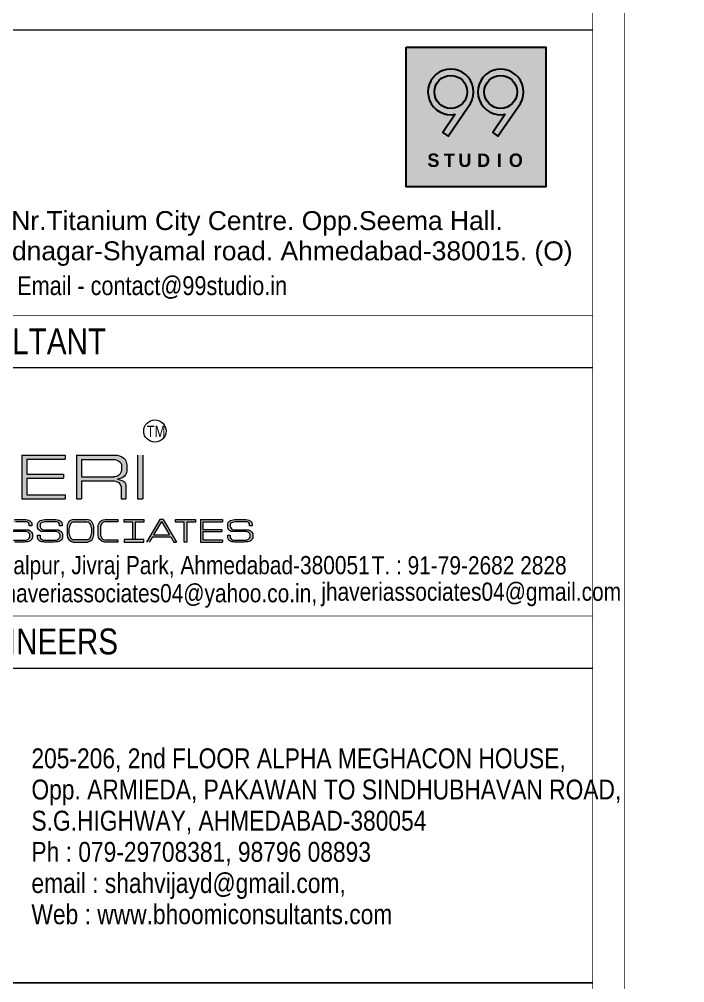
# Model space of a CAD drawing. Header units: millimetres. Extents: x 1112055 to 3390982, y -148532 to 766891.
# Drawn here: x 2222464 to 2231789, y 319125 to 332629 of the extents above; entities that cross this region are included whole.
import ezdxf

# ---------------------------------------------------------------- set-up
doc = ezdxf.new("R2010")
doc.units = ezdxf.units.MM
doc.layers.add('B TITLE BLOCK', color=250, linetype='Continuous', lineweight=0)
doc.layers.add('P_TITLE BLOCK TEXT', color=7, linetype='Continuous', lineweight=9)
for name, color, linetype in [('FORMAT TEXT', 7, 'Continuous'), ('Logo Color', 251, 'Continuous'), ('Logo Font', 255, 'Continuous'), ('Logo Line', 251, 'Continuous')]:
    doc.layers.add(name, color=color, linetype=linetype)
doc.styles.add('A', font='GOTHICB.TTF')
doc.styles.add('SWINC', font='swissc.ttf')

# ---------------------------------------------------------------- blocks, each defined once
blk = doc.blocks.new('Z$W@#6E2766C7')
at = {"layer": 'Logo Font', "style": 'A'}
for s, p in [('S', (0.477201075365187, 0.4427458525618988)), ('T', (0.8451072909420388, 0.4427458525618988)), ('U', (1.170529324572427, 0.4427458525618988)), ('D', (1.588321054015565, 0.4427458525618988)), ('I', (2.031184820887617, 0.4427458525618988)), ('O', (2.298338986166228, 0.4427458525618988))]:
    blk.add_text(s, height=0.30118144, dxfattribs=at).set_placement(p)
blk = doc.blocks.new('A$C9f46f36f')
at = {"layer": 'Logo Color'}
h = blk.add_hatch(color=22, dxfattribs=at)
edge = h.paths.add_edge_path(flags=0)
edge.add_arc((-2651.583773184335, -1156.24687560508), 307.1893068638838, 180, 360, ccw=False)
edge.add_arc((-2651.583773184335, -1156.24687560508), 307.1893068638838, 0, 180, ccw=False)
edge = h.paths.add_edge_path(flags=16)
edge.add_line((-2568.222982186591, -1574.687979126815), (-2800.432897544233, -1914.725855800236))
edge.add_line((-2800.432897541439, -1914.725855799858), (-2701.769266437739, -1982.102683498029))
edge.add_line((-2701.769266444957, -1982.102683492471), (-2326.533018882386, -1432.623404472455))
edge.add_arc((-2651.583773184335, -1156.24687560508), 426.6637769954773, 319.6269312612779, 641.266816491063)
edge = h.paths.add_edge_path(flags=0)
edge.add_arc((-1719.777309257304, -1156.24687560508), 307.1893068638838, 180, 360, ccw=False)
edge.add_arc((-1719.777309257304, -1156.24687560508), 307.1893068638838, 0, 180, ccw=False)
edge = h.paths.add_edge_path(flags=16)
edge.add_line((-1636.416518274462, -1574.687979126815), (-1868.626433632104, -1914.725855800236))
edge.add_line((-1868.62643362931, -1914.725855799858), (-1769.96280252561, -1982.102683498029))
edge.add_line((-1769.962802517926, -1982.102683492471), (-1394.726554955356, -1432.623404472455))
edge.add_arc((-1719.777309257304, -1156.24687560508), 426.6637769954765, 319.6269312612779, 641.2668164910631)
h.paths.add_polyline_path([(-3486.935391280567, -317.6303075854667), (-876.5585415994283, -317.6303075854667), (-876.5585415994283, -2928.007157264743), (-3486.935391280567, -2928.007157264743)])
at = {"layer": 'Logo Font'}
h = blk.add_hatch(color=256, dxfattribs=at)
edge = h.paths.add_edge_path(flags=16)
edge.add_arc((-2651.583773184335, -1156.246875599492), 307.1893068638814, 180, 360, ccw=False)
edge.add_arc((-2651.583773184335, -1156.246875599492), 307.1893068638814, 0, 180, ccw=False)
edge = h.paths.add_edge_path()
edge.add_line((-2568.222982186591, -1574.687979126815), (-2800.432897544233, -1914.725855800236))
edge.add_line((-2800.432897541439, -1914.725855799858), (-2701.769266437739, -1982.102683498029))
edge.add_line((-2701.769266444957, -1982.102683499921), (-2326.533018882386, -1432.623404479906))
edge.add_arc((-2651.583773184335, -1156.246875599492), 426.6637769954742, 319.6269312612787, 641.2668164910637)
h = blk.add_hatch(color=256, dxfattribs=at)
edge = h.paths.add_edge_path()
edge.add_line((-1636.416518274462, -1574.687979126815), (-1868.626433632337, -1914.725855800236))
edge.add_line((-1868.62643362931, -1914.725855799858), (-1769.96280252561, -1982.102683498029))
edge.add_line((-1769.962802517926, -1982.102683499921), (-1394.726554955356, -1432.623404479906))
edge.add_arc((-1719.777309257304, -1156.246875599492), 426.6637769954735, 319.6269312612787, 641.2668164910638)
edge = h.paths.add_edge_path(flags=16)
edge.add_arc((-1719.777309257304, -1156.246875599492), 307.1893068638814, 180, 360, ccw=False)
edge.add_arc((-1719.777309257304, -1156.246875599492), 307.1893068638814, 0, 180, ccw=False)
for points in [[(-2568.222982186591, -1574.687979126815), (-2800.432897541439, -1914.725855799858), (-2701.769266444957, -1982.102683499921), (-2326.533018845832, -1432.62340447912, 5.918618956459519)], [(-2344.394466344034, -1156.246875599492, -1), (-2958.77308008424, -1156.246875599492, -1)], [(-1636.416518274462, -1574.687979126815), (-1868.62643362931, -1914.725855799858), (-1769.962802517926, -1982.102683499921), (-1394.726554933703, -1432.62340447912, 5.918618956459519)], [(-1412.5880023723, -1156.246875599492, -1), (-2026.966616097605, -1156.246875599492, -1)]]:
    blk.add_lwpolyline(points, format="xyb", close=True, dxfattribs=at)
at = {"layer": 'Logo Line'}
blk.add_lwpolyline([(-3486.935391280567, -317.6303075854667), (-876.5585415994283, -317.6303075854667), (-876.5585415994283, -2928.007157264743), (-3486.935391280567, -2928.007157264743)], close=True, dxfattribs=at)
at = {"layer": 'Logo Font', "xscale": 834.901957593243, "yscale": 834.901957593243, "zscale": 834.901957593243}
blk.add_blockref('Z$W@#6E2766C7', (-3486.935391280567, -2928.007157264743), dxfattribs=at)

msp = doc.modelspace()

# ---------------------------------------------------------------- hatches: boundary and pattern name
at = {"layer": 'P_TITLE BLOCK TEXT'}
for color, points in [(7, [(2223107.88148221, 326521.5585121502), (2222500.058083304, 326521.5585121502), (2222500.058083304, 325906.4942576498), (2223107.88148221, 325906.4942576498), (2223107.88148221, 325965.5619299385), (2222572.099161457, 325965.5619299385), (2222572.099161457, 326197.9324558694), (2223085.356263467, 326197.9324558694), (2223085.356263467, 326253.0297436118), (2222572.099161457, 326253.0297436118), (2222572.099161457, 326463.1700300352), (2223107.88148221, 326463.1700300352)]), (7, [(2224194.263309138, 326521.5585121502), (2224122.222230971, 326521.5585121502), (2224122.222230971, 325906.4942576498), (2224194.263309138, 325906.4942576498)]), (256, [(2223567.741880727, 325404.5955329001), (2223567.741880727, 325521.0490184316, -0.065444553260905), (2223577.952335611, 325558.7875113001, -0.3186236598127411), (2223668.832111286, 325615.6323490193), (2223846.049000919, 325615.6323490193), (2223846.049000919, 325585.4443044226), (2223660.49104008, 325585.4443044226, 0.2644804300768096), (2223609.659008347, 325541.1219657783, 0.0506837276388673), (2223600.263633049, 325501.9326931626), (2223600.263633049, 325415.3382325654, 0.0506837276411283), (2223609.659008347, 325376.1489599499, 0.2644804300830637), (2223660.49104008, 325331.8266213057), (2223846.049000919, 325331.8266213057), (2223846.049000919, 325301.6385767091), (2223655.813997637, 325301.6385767091, -0.3947190252426027)]), (256, [(2224931.111797906, 325615.6323490193), (2224654.709711122, 325615.6323490048), (2224654.709711122, 325581.0634705545), (2224775.62631529, 325581.0634705545), (2224775.62631529, 325301.6385767091), (2224810.19519374, 325301.6385767091), (2224810.19519374, 325581.0634705545), (2224931.111797906, 325581.0634705545)]), (256, [(2225311.721009314, 325615.6323490193), (2225001.423734639, 325615.6323490193), (2225001.423734639, 325301.6385767091), (2225311.721009314, 325301.6385767091), (2225311.721009314, 325331.7929566986), (2225038.201111525, 325331.7929566986), (2225038.201111525, 325450.4194212845), (2225300.221758048, 325450.4194212845), (2225300.221758048, 325478.5468975486), (2225038.201111525, 325478.5468975486), (2225038.201111525, 325585.8246994424), (2225311.721009314, 325585.8246994424)])]:
    msp.add_hatch(color=color, dxfattribs=at).paths.add_polyline_path(points)
h = msp.add_hatch(color=7, dxfattribs=at)
h.paths.add_polyline_path([(2223930.238689546, 326476.0182358847, -0.1662994059925575), (2223957.623271077, 326437.9340862404, -0.0791995366985774), (2223971.666237507, 326365.5186004477), (2223971.666237507, 326299.6808986994, -0.2597704900776225), (2223910.58718958, 326202.6810311946, -0.0146451845304826), (2223842.189494955, 326181.0574581553, -0.0494066516944872), (2223903.184289647, 326163.827900144, -0.351322737650402), (2223958.060477104, 326098.8190406699), (2223958.060477104, 325906.4942576498), (2223890.705701015, 325906.4942576498), (2223890.705701015, 326073.4219331009, 0.3675094121381071), (2223796.173690815, 326157.4895593614), (2223335.551965414, 326157.4895593614), (2223335.551965414, 325906.4942576498), (2223263.510887247, 325906.4942576498), (2223263.510887247, 326521.5585121502), (2223798.689772591, 326521.5585121502, -0.1432384059828174)])
h.paths.add_polyline_path([(2223779.338851774, 326460.9666910807, -0.1815059090176984), (2223875.458140909, 326423.2635786452, -0.2046130928259839), (2223896.091077321, 326378.7720180328), (2223896.091077321, 326308.5310919256, -0.3961353841263715), (2223784.020599622, 326213.6401674434), (2223335.551965414, 326213.6401674434), (2223335.551965414, 326460.9666910807)], flags=16)
h = msp.add_hatch(color=7, dxfattribs=at)
edge = h.paths.add_edge_path()
edge.add_line((2222602.846649235, 325528.5845757747), (2222602.846649235, 325558.1558249339))
edge.add_arc((2222552.862090416, 325525.6728161388), 59.61209592930301, 33.01826321564511, 89.55826277277895)
edge.add_line((2222553.321681354, 325585.2831403812), (2222412.056315924, 325585.2831403812))
edge.add_arc((2222419.60569898, 325411.4791824338), 173.9678389368518, 92.48714741873879, 114.0429537283691)
edge.add_arc((2222359.574306378, 325546.0403167565), 26.62311738437441, 114.0429537294062, 173.3691583151758)
edge.add_line((2222333.129277617, 325549.1145375172), (2222333.129277617, 325519.4523459462))
edge.add_arc((2222387.457054401, 325530.3802036546), 55.41593096085754, 191.3730973809643, 266.989319789544)
edge.add_line((2222384.546493071, 325475.040759886), (2222563.536817945, 325475.040759886))
edge.add_arc((2222568.555997951, 325392.8573800826), 82.33650516944768, 15.593509061330622, 93.49488039938291, ccw=False)
edge.add_line((2222647.86194552, 325414.990313995), (2222648.059844067, 325362.3326407754))
edge.add_arc((2222576.714405151, 325380.9952648681), 73.7459503464845, 286.83610795885704, 345.3409580231924, ccw=False)
edge.add_arc((2222525.793828489, 325602.3833268406), 300.7867341324682, 270.9573158560145, 283.9044309719972, ccw=False)
edge.add_line((2222530.819233755, 325301.6385767091), (2222399.391754864, 325301.6385767091))
edge.add_arc((2222403.999225926, 325536.5135247555), 234.9201353807048, 255.2817551210301, 268.87619010347515, ccw=False)
edge.add_arc((2222360.007568573, 325369.0445821248), 61.76958625978331, 183.4260365920886, 255.2817551212632, ccw=False)
edge.add_line((2222298.348378483, 325365.353232165), (2222298.348378483, 325398.6520433626))
edge.add_line((2222298.348378483, 325398.6520433578), (2222333.129277623, 325398.6520433578))
edge.add_line((2222333.129277617, 325398.6520433578), (2222333.129277617, 325365.3329738437))
edge.add_arc((2222379.621357525, 325380.9913996741), 49.0581266755073, 198.6134072769036, 234.8504137460179)
edge.add_arc((2222386.723687095, 325391.0784246089), 61.3947047079909, 234.8504137462263, 265.2644397945826)
edge.add_line((2222381.655121477, 325329.8933005409), (2222551.022494186, 325329.8933005409))
edge.add_arc((2222544.941485101, 325406.127440432), 76.47628885806446, 274.5606862053867, 333.2673842339913)
edge.add_line((2222613.243641583, 325371.7263041645), (2222613.631674665, 325401.9521313446))
edge.add_arc((2222566.129422202, 325395.2354551941), 47.97476135589245, 8.048099003175661, 64.75619501759226)
edge.add_arc((2222542.454049901, 325345.022411609), 103.4893810565336, 64.75619501777959, 84.27045226384784)
edge.add_line((2222552.785694094, 325447.994782265), (2222369.037064765, 325447.994782265))
edge.add_arc((2222366.489523478, 325518.8105905593), 70.86161633796074, 195.9277156249536, 272.0602807550699, ccw=False)
edge.add_line((2222298.348378483, 325499.3644333872), (2222298.348378483, 325557.7011128643))
edge.add_arc((2222349.671970175, 325548.3572210135), 52.16722514790995, 127.42578174409411, 169.6818301060569, ccw=False)
edge.add_arc((2222394.426049528, 325489.8758723524), 125.80821754087, 88.3567074096274, 127.42578174509751, ccw=False)
edge.add_line((2222398.033843524, 325615.6323490193), (2222553.890960034, 325615.6323490193))
edge.add_arc((2222554.483873229, 325511.269707815), 104.3643254425323, 45.300427081282805, 90.32550976596679, ccw=False)
edge.add_arc((2222595.43286478, 325552.6503941834), 46.14765159639204, 1.8933564716198816, 45.30042708078719, ccw=False)
edge.add_line((2222641.555322242, 325554.1750798527), (2222641.555322242, 325528.5845757726))
edge.add_line((2222641.555322242, 325528.5845757747), (2222602.846649241, 325528.5845757747))
h = msp.add_hatch(color=7, dxfattribs=at)
edge = h.paths.add_edge_path()
edge.add_line((2223025.672721549, 325528.5845757747), (2223025.672721549, 325558.1558249339))
edge.add_arc((2222975.68816273, 325525.6728161388), 59.61209592930301, 33.01826321564511, 89.55826277277895)
edge.add_line((2222976.147753669, 325585.2831403812), (2222834.882388239, 325585.2831403812))
edge.add_arc((2222842.431771308, 325411.4791824338), 173.9678389368518, 92.48714741873879, 114.0429537283691)
edge.add_arc((2222782.400378693, 325546.0403167565), 26.62311738437441, 114.0429537294062, 173.3691583151758)
edge.add_line((2222755.955349945, 325549.1145375172), (2222755.955349945, 325519.4523459462))
edge.add_arc((2222810.283126717, 325530.3802036546), 55.41593096085754, 191.3730973809643, 266.989319789544)
edge.add_line((2222807.372565401, 325475.040759886), (2222986.362890275, 325475.040759886))
edge.add_arc((2222991.38207028, 325392.8573800826), 82.33650516944768, 15.593509061330622, 93.49488039938291, ccw=False)
edge.add_line((2223070.688017849, 325414.990313995), (2223070.885916396, 325362.3326407754))
edge.add_arc((2222999.54047748, 325380.9952648681), 73.7459503464845, 286.83610795885704, 345.3409580231924, ccw=False)
edge.add_arc((2222948.619900804, 325602.3833268406), 300.7867341324682, 270.9573158560145, 283.9044309719972, ccw=False)
edge.add_line((2222953.645306069, 325301.6385767091), (2222822.217827178, 325301.6385767091))
edge.add_arc((2222826.82529824, 325536.5135247555), 234.9201353807048, 255.2817551210301, 268.87619010347515, ccw=False)
edge.add_arc((2222782.833640887, 325369.0445821248), 61.76958625978331, 183.4260365920886, 255.2817551212632, ccw=False)
edge.add_line((2222721.174450798, 325365.353232165), (2222721.174450798, 325398.6520433626))
edge.add_line((2222721.174450798, 325398.6520433578), (2222755.955349938, 325398.6520433578))
edge.add_line((2222755.955349945, 325398.6520433578), (2222755.955349945, 325365.3329738437))
edge.add_arc((2222802.44742984, 325380.9913996741), 49.0581266755073, 198.6134072769036, 234.8504137460179)
edge.add_arc((2222809.549759408, 325391.0784246089), 61.3947047079909, 234.8504137462263, 265.2644397945826)
edge.add_line((2222804.481193792, 325329.8933005409), (2222973.848566501, 325329.8933005409))
edge.add_arc((2222967.767557416, 325406.127440432), 76.47628885806446, 274.5606862053867, 333.2673842339913)
edge.add_line((2223036.069713897, 325371.7263041645), (2223036.457746979, 325401.9521313446))
edge.add_arc((2222988.955494517, 325395.2354551941), 47.97476135589245, 8.048099003175661, 64.75619501759226)
edge.add_arc((2222965.280122216, 325345.022411609), 103.4893810565336, 64.75619501777959, 84.27045226384784)
edge.add_line((2222975.611766408, 325447.994782265), (2222791.863137079, 325447.994782265))
edge.add_arc((2222789.315595792, 325518.8105905593), 70.86161633796074, 195.9277156249536, 272.0602807550699, ccw=False)
edge.add_line((2222721.174450798, 325499.3644333872), (2222721.174450798, 325557.7011128643))
edge.add_arc((2222772.49804249, 325548.3572210135), 52.16722514790995, 127.42578174409411, 169.6818301060569, ccw=False)
edge.add_arc((2222817.252121842, 325489.8758723524), 125.80821754087, 88.3567074096274, 127.42578174509751, ccw=False)
edge.add_line((2222820.85991584, 325615.6323490193), (2222976.717032349, 325615.6323490193))
edge.add_arc((2222977.309945558, 325511.269707815), 104.3643254425323, 45.300427081282805, 90.32550976596679, ccw=False)
edge.add_arc((2223018.258937108, 325552.6503941834), 46.14765159639204, 1.8933564716198816, 45.30042708078719, ccw=False)
edge.add_line((2223064.381394557, 325554.1750798527), (2223064.381394557, 325528.5845757726))
edge.add_line((2223064.381394557, 325528.5845757747), (2223025.672721556, 325528.5845757747))
h = msp.add_hatch(color=256, dxfattribs=at)
h.paths.add_polyline_path([(2223405.611462378, 325615.6323490193), (2223233.84687563, 325615.6323490193, 0.3186216901171488), (2223142.967354914, 325558.7881229475, 0.0654456625201036), (2223132.756645071, 325521.0490184316), (2223132.756645071, 325404.5955329001, 0.3947190252434177), (2223220.828761982, 325301.6385767091), (2223418.629576012, 325301.6385767091, 0.394719025241403), (2223506.701692938, 325404.5955329001), (2223506.701692938, 325521.0490184316, 0.0654456625725081), (2223496.490983081, 325558.7881229618, 0.3186216900435543)])
h.paths.add_polyline_path([(2223474.179940615, 325501.9326931626, 0.1047262594535254), (2223464.784565303, 325541.1219657783), (2223464.784708087, 325541.121557718), (2223464.784455237, 325541.1222803585, 0.2644791230732378), (2223413.952533569, 325585.4443044226), (2223225.505804426, 325585.4443044226, 0.2644804300744661), (2223174.673772707, 325541.1219657783, 0.0506837276411892), (2223165.278397394, 325501.9326931626), (2223165.278397394, 325415.3382325654, 0.0506837276411892), (2223174.673772707, 325376.1489599499, 0.2644804300744662), (2223225.505804426, 325331.8266213057), (2223413.952533569, 325331.8266213057, 0.2644804300768095), (2223464.784565303, 325376.1489599499, 0.0473854188635733), (2223474.179940615, 325415.3382325654)], flags=16)
h = msp.add_hatch(color=256, dxfattribs=at)
h.paths.add_polyline_path([(2224208.676670956, 325336.2074551593), (2223932.274584172, 325336.2074551593), (2223932.274584172, 325301.6385767091), (2224208.676670956, 325301.6385767091)])
h.paths.add_polyline_path([(2224053.191188339, 325336.2074551593), (2224087.76006679, 325336.2074551593), (2224087.76006679, 325581.0634705545), (2224208.676670956, 325581.0634705545), (2224208.676670956, 325615.6323490193), (2223932.274584172, 325615.6323490048), (2223932.274584172, 325581.0634705545), (2224053.191188339, 325581.0634705545)])
h = msp.add_hatch(color=7, dxfattribs=at)
h.paths.add_polyline_path([(2224480.769708145, 325615.6323490193), (2224435.741322676, 325615.6323490193), (2224248.982387267, 325301.6385767091), (2224285.671193376, 325301.6385767091), (2224329.030787494, 325374.5381276492), (2224587.480243327, 325374.5381276492), (2224630.839837444, 325301.6385767091), (2224667.528643554, 325301.6385767091)])
h.paths.add_polyline_path([(2224458.255515417, 325591.8008770894), (2224570.844104296, 325402.5081095748), (2224345.666926524, 325402.5081095748)], flags=16)
h = msp.add_hatch(color=7, dxfattribs=at)
edge = h.paths.add_edge_path()
edge.add_line((2225689.432836068, 325528.5845757747), (2225689.432836068, 325558.1558249339))
edge.add_arc((2225639.448277235, 325525.6728161388), 59.61209592930301, 33.01826321564511, 89.55826277277895)
edge.add_line((2225639.907868173, 325585.2831403812), (2225498.642502742, 325585.2831403812))
edge.add_arc((2225506.191885813, 325411.4791824338), 173.9678389368518, 92.48714741873879, 114.0429537283691)
edge.add_arc((2225446.16049321, 325546.0403167565), 26.62311738437441, 114.0429537294062, 173.3691583151758)
edge.add_line((2225419.71546445, 325549.1145375172), (2225419.71546445, 325519.4523459462))
edge.add_arc((2225474.043241234, 325530.3802036546), 55.41593096085754, 191.3730973809643, 266.989319789544)
edge.add_line((2225471.132679904, 325475.040759886), (2225650.123004778, 325475.040759886))
edge.add_arc((2225655.142184784, 325392.8573800826), 82.33650516944768, 15.593509061330622, 93.49488039938291, ccw=False)
edge.add_line((2225734.448132353, 325414.990313995), (2225734.6460309, 325362.3326407754))
edge.add_arc((2225663.300591983, 325380.9952648681), 73.7459503464845, 286.83610795885704, 345.3409580231924, ccw=False)
edge.add_arc((2225612.380015308, 325602.3833268406), 300.7867341324682, 270.9573158560145, 283.9044309719972, ccw=False)
edge.add_line((2225617.405420587, 325301.6385767091), (2225485.977941697, 325301.6385767091))
edge.add_arc((2225490.585412744, 325536.5135247555), 234.9201353807048, 255.2817551210301, 268.87619010347515, ccw=False)
edge.add_arc((2225446.593755391, 325369.0445821248), 61.76958625978331, 183.4260365920886, 255.2817551212632, ccw=False)
edge.add_line((2225384.934565302, 325365.353232165), (2225384.934565302, 325398.6520433626))
edge.add_line((2225384.934565302, 325398.6520433578), (2225419.715464442, 325398.6520433578))
edge.add_line((2225419.71546445, 325398.6520433578), (2225419.71546445, 325365.3329738437))
edge.add_arc((2225466.207544344, 325380.9913996741), 49.0581266755073, 198.6134072769036, 234.8504137460179)
edge.add_arc((2225473.309873913, 325391.0784246089), 61.3947047079909, 234.8504137462263, 265.2644397945826)
edge.add_line((2225468.24130831, 325329.8933005409), (2225637.608681019, 325329.8933005409))
edge.add_arc((2225631.52767192, 325406.127440432), 76.47628885806446, 274.5606862053867, 333.2673842339913)
edge.add_line((2225699.829828415, 325371.7263041645), (2225700.217861497, 325401.9521313446))
edge.add_arc((2225652.715609035, 325395.2354551941), 47.97476135589245, 8.048099003175661, 64.75619501759226)
edge.add_arc((2225629.040236734, 325345.022411609), 103.4893810565336, 64.75619501777959, 84.27045226384784)
edge.add_line((2225639.371880926, 325447.994782265), (2225455.623251597, 325447.994782265))
edge.add_arc((2225453.07571031, 325518.8105905593), 70.86161633796074, 195.9277156249536, 272.0602807550699, ccw=False)
edge.add_line((2225384.934565302, 325499.3644333872), (2225384.934565302, 325557.7011128643))
edge.add_arc((2225436.258157007, 325548.3572210135), 52.16722514790995, 127.42578174409411, 169.6818301060569, ccw=False)
edge.add_arc((2225481.012236346, 325489.8758723524), 125.80821754087, 88.3567074096274, 127.42578174509751, ccw=False)
edge.add_line((2225484.620030343, 325615.6323490193), (2225640.477146852, 325615.6323490193))
edge.add_arc((2225641.070060061, 325511.269707815), 104.3643254425323, 45.300427081282805, 90.32550976596679, ccw=False)
edge.add_arc((2225682.019051612, 325552.6503941834), 46.14765159639204, 1.8933564716198816, 45.30042708078719, ccw=False)
edge.add_line((2225728.141509061, 325554.1750798527), (2225728.141509061, 325528.5845757726))
edge.add_line((2225728.141509061, 325528.5845757747), (2225689.432836059, 325528.5845757747))

# ---------------------------------------------------------------- linework, layer by layer
at = {"layer": 'B TITLE BLOCK', "color": 250, "lineweight": 0}
for p, q in [((2230499.640740905, 332477.8737958607), (2218426.447048383, 332477.8737958607)), ((2230499.640740905, 327743.6920429475), (2218426.447048383, 327743.6920429475)), ((2230499.640740905, 323527.7196669165), (2218426.447048383, 323527.7196669165)), ((2230499.640740905, 319124.6480679259), (2218426.447048383, 319124.6480679259)), ((2218426.447048383, 319124.6480679259), (2230499.640740905, 319124.6480679259)), ((2218426.447048383, 319124.6480679259), (2230499.640740905, 319124.6480679259))]:
    msp.add_line(p, q, dxfattribs=at)
at = {"layer": 'B TITLE BLOCK', "color": 1, "const_width": 10.0668797537439}
msp.add_lwpolyline([(2086797.797014534, 384330.6444140066), (2086797.797014534, 305003.9670703697), (2230948.107448414, 305003.9670703697), (2230948.107448414, 384330.6444140066)], close=True, dxfattribs=at)
at = {"layer": 'B TITLE BLOCK', "color": 250, "lineweight": 0}
for points, const_width in [([(2087246.263722042, 383882.1777064982), (2087246.263722042, 305452.4337778781), (2230499.640740905, 305452.4337778781), (2230499.640740905, 383882.1777064982)], 10.0668797537439), ([(2218426.447048383, 305452.4337778781), (2230499.640740905, 305452.4337778781), (2230499.640740905, 383882.1777064981), (2218426.447048383, 383882.1777064981)], 10.06687975374391), ([(2230499.640740905, 333214.5573409048), (2218426.447048383, 333214.5573409048), (2218426.447048383, 328480.375587992), (2230499.640740905, 328480.375587992)], 10.06687975374391), ([(2230499.640740905, 305452.4337778781), (2218426.447048383, 305452.4337778781), (2218426.447048383, 328480.375587992), (2230499.640740905, 328480.375587992)], 10.06687975374391)]:
    msp.add_lwpolyline(points, close=True, dxfattribs=dict(at, const_width=const_width))
at = {"layer": 'B TITLE BLOCK', "color": 250, "lineweight": 0, "const_width": 10.06687975374391}
msp.add_lwpolyline([(2218426.447048383, 324264.4032119612), (2230499.640740905, 324264.4032119612)], dxfattribs=at)
at = {"layer": 'P_TITLE BLOCK TEXT'}
for p, q in [((2223132.756645071, 325521.0490184292), (2223132.756645071, 325404.5955328976)), ((2223165.278397394, 325415.3382325635), (2223165.278397394, 325501.9326931605)), ((2223225.505804426, 325585.4443044207), (2223413.952533569, 325585.4443044207)), ((2223474.179940615, 325501.9326931605), (2223474.179940615, 325415.3382325635)), ((2223506.701692938, 325404.5955328976), (2223506.701692938, 325521.0490184292)), ((2223413.952533569, 325331.8266213033), (2223225.505804426, 325331.8266213033)), ((2223220.828761996, 325301.6385767069), (2223418.629576012, 325301.6385767069))]:
    msp.add_line(p, q, dxfattribs=at)
at = {"layer": 'P_TITLE BLOCK TEXT', "color": 7}
for points in [[(2222500.058083304, 326521.5585121483), (2223107.88148221, 326521.5585121483)], [(2222500.058083304, 326521.5585121483), (2222500.058083304, 325906.4942576474)], [(2222572.099161457, 326463.1700300332), (2222572.099161457, 326253.0297436096)], [(2222572.099161457, 326463.1700300332), (2223107.88148221, 326463.1700300332)], [(2223107.88148221, 326521.5585121483), (2223107.88148221, 326463.1700300332)], [(2223263.510887247, 326521.5585121483), (2223263.510887247, 325906.4942576474)], [(2223263.510887247, 326521.5585121483), (2223798.689772591, 326521.5585121483)], [(2223335.551965414, 326460.9666910786), (2223335.551965414, 326213.6401674411)], [(2223335.551965414, 326460.9666910786), (2223779.338851774, 326460.9666910786)], [(2224122.222230971, 326521.5585121483), (2224122.222230971, 325906.4942576474)], [(2224194.263309138, 326521.5585121483), (2224194.263309138, 325906.4942576474)], [(2223896.091077321, 326378.7720180306), (2223896.091077321, 326308.5310919232)], [(2223971.666237507, 326365.5186004313), (2223971.666237507, 326299.6808986973)], [(2222572.099161457, 326253.0297436096), (2223085.356263467, 326253.0297436096)], [(2222572.099161457, 326197.9324558672), (2222572.099161457, 325965.5619299362)], [(2222572.099161457, 326197.9324558672), (2223085.356263467, 326197.9324558672)], [(2223085.356263467, 326253.0297436096), (2223085.356263467, 326197.9324558672)], [(2223335.551965414, 326213.6401674411), (2223795.115077529, 326213.6401674411)], [(2223335.551965414, 326157.4895593593), (2223335.551965414, 325906.4942576474)], [(2223335.551965414, 326157.4895593593), (2223796.173690815, 326157.4895593593)], [(2223890.705701015, 326073.4219330991), (2223890.705701015, 325906.4942576474)], [(2222500.058083304, 325906.4942576474), (2223107.88148221, 325906.4942576474)], [(2222572.099161457, 325965.5619299362), (2223107.88148221, 325965.5619299362)], [(2223107.88148221, 325965.5619299362), (2223107.88148221, 325906.4942576474)], [(2223263.510887247, 325906.4942576474), (2223335.551965414, 325906.4942576474)], [(2223890.705701015, 325906.4942576474), (2223958.060477104, 325906.4942576474)], [(2224122.222230971, 325906.4942576474), (2224194.263309138, 325906.4942576474)], [(2224122.222230971, 325906.4942576474), (2224194.263309138, 325906.4942576474)], [(2224435.741322676, 325615.6323490168), (2224248.982387267, 325301.6385767069)], [(2224480.769708145, 325615.6323490168), (2224435.741322676, 325615.6323490168)], [(2224480.769708145, 325615.6323490168), (2224667.528643554, 325301.6385767069)], [(2225001.423734639, 325615.6323490168), (2225311.721009314, 325615.6323490168)], [(2225001.423734639, 325615.6323490168), (2225001.423734639, 325301.6385767069)], [(2225311.721009314, 325615.6323490168), (2225311.721009314, 325585.8246994402)], [(2224458.255515417, 325591.8008770875), (2224345.666926524, 325402.5081095726)], [(2224458.255515417, 325591.8008770875), (2224570.844104296, 325402.5081095726)], [(2225038.201111525, 325585.8246994402), (2225038.201111525, 325478.546897546)], [(2225038.201111525, 325585.8246994402), (2225311.721009314, 325585.8246994402)], [(2225038.201111525, 325478.546897546), (2225300.221758048, 325478.546897546)], [(2225300.221758048, 325478.546897546), (2225300.221758048, 325450.4194212824)], [(2224329.030787494, 325374.5381276469), (2224285.671193376, 325301.6385767069)], [(2224329.030787494, 325374.5381276469), (2224587.480243327, 325374.5381276469)], [(2224345.666926524, 325402.5081095726), (2224570.844104296, 325402.5081095726)], [(2224587.480243327, 325374.5381276469), (2224630.839837444, 325301.6385767069)], [(2225038.201111525, 325450.4194212824), (2225038.201111525, 325331.7929566964)], [(2225038.201111525, 325450.4194212824), (2225300.221758048, 325450.4194212824)], [(2225038.201111525, 325331.7929566964), (2225311.721009314, 325331.7929566964)], [(2225311.721009314, 325331.7929566964), (2225311.721009314, 325301.6385767069)], [(2224630.839837444, 325301.6385767069), (2224667.528643554, 325301.6385767069)], [(2225001.423734639, 325301.6385767069), (2225311.721009314, 325301.6385767069)]]:
    msp.add_lwpolyline(points, dxfattribs=at)
for points in [[(2223779.338851774, 326460.9666910786, -0.1815059090176984), (2223875.458140909, 326423.2635786429, -0.2046130927975971), (2223896.091077321, 326378.7720180306, 10.50997811602303)], [(2223798.689772591, 326521.5585121483, -0.1432384059828174), (2223930.238689546, 326476.0182358827, -0.1662994059925575), (2223957.623271077, 326437.9340862377, -0.0791995367245889), (2223971.666237507, 326365.5186004313, 1.678218886483149)], [(2223896.091077321, 326308.5310919232, -0.3961353841393621), (2223784.020599622, 326213.6401674411, -0.3062019991474196)], [(2223971.666237507, 326299.6808986973, -0.2597704900776225), (2223910.58718958, 326202.6810311924, -0.0146451845304826), (2223842.189494955, 326181.0574581529, -0.0494066516944872), (2223903.184289647, 326163.8279001418, -0.351322737721068), (2223958.060477104, 326098.8190406539), (2223958.060477104, 325906.4942576474)], [(2223791.778729448, 326157.4895593593, -0.3803317739883389), (2223890.705701015, 326073.4219330991, -39.10634366962048)], [(2222398.033843524, 325615.6323490168), (2222553.890960033, 325615.6323490168, -0.1990261439851543), (2222627.892633964, 325585.4523626143, -0.1916967583265429), (2222641.555322242, 325554.1750798506), (2222641.555322242, 325528.5845757722), (2222602.846649235, 325528.5845757722), (2222602.846649235, 325558.1558249205, 0.2518321425504549), (2222553.321681354, 325585.2831403791), (2222412.056315925, 325585.2831403791, 0.0943332803251045)], [(2223567.741880727, 325395.819756917), (2223567.741880727, 325521.0490184292, -0.0654451079201827), (2223577.952463089, 325558.7878171357, -0.3186226749167162), (2223668.832111271, 325615.6323490168), (2223846.049000919, 325615.6323490168), (2223846.049000919, 325585.4443044207), (2223660.49104008, 325585.4443044207, 0.2644804300768096), (2223609.659008347, 325541.1219657758, 0.0506837276411283), (2223600.263633049, 325501.9326931605), (2223600.263633049, 325415.3382325635, 0.0506837276411283), (2223609.659008347, 325376.1489599475, 0.2644804300768096), (2223660.49104008, 325331.8266213033), (2223846.049000919, 325331.8266213033), (2223846.049000919, 325301.6385767069), (2223655.813997637, 325301.6385767069, -0.3947190252579334), (2223567.741880727, 325404.5955328976)], [(2222384.546493071, 325475.0407598838), (2222563.536817947, 325475.0407598838, -0.3536343318604639), (2222647.86194552, 325414.9903139929), (2222648.059844072, 325362.332640768, -0.2609690833415413), (2222598.073816795, 325310.4102754876, -0.0565526202682377), (2222530.819233755, 325301.6385767069), (2222399.391754869, 325301.6385767069, -0.0593865794242292)], [(2222381.655121477, 325329.8933005384), (2222551.022494187, 325329.8933005384, 0.2619100095917326), (2222613.243641583, 325371.7263041622), (2222613.631674664, 325401.9521313399, 0.2526122615055632), (2222586.589263989, 325438.6286873947, 0.085353380822099), (2222552.785694094, 325447.9947822631), (2222369.037064763, 325447.9947822631, -0.3449747456290864)]]:
    msp.add_lwpolyline(points, format="xyb", dxfattribs=at)
for points in [[(2223025.672721549, 325528.5845757722), (2223025.672721549, 325558.1558249205, 0.2518321425504549), (2222976.147753669, 325585.2831403791), (2222834.88238824, 325585.2831403791, 0.0943332803251045), (2222771.553550958, 325570.3536198514, 0.2648005950274), (2222755.955349945, 325549.1145375152), (2222755.955349945, 325519.4523459421, 0.342455608626355), (2222807.372565401, 325475.0407598838), (2222986.362890262, 325475.0407598838, -0.3536343318604639), (2223070.688017849, 325414.9903139929), (2223070.885916386, 325362.332640768, -0.2609690833415413), (2223020.89988911, 325310.4102754876, -0.0565526202682377), (2222953.645306069, 325301.6385767069), (2222822.217827185, 325301.6385767069, -0.0593865794242292), (2222767.140092767, 325309.3018475565, -0.324223828793496), (2222721.174450798, 325365.3532321627), (2222721.174450798, 325398.6520433549), (2222755.955349945, 325398.6520433549), (2222755.955349945, 325365.3329738361, 0.1594446921200951), (2222774.204023709, 325340.8789352312, 0.1334907776809275), (2222804.481193792, 325329.8933005384), (2222973.848566502, 325329.8933005384, 0.2619100095917326), (2223036.069713897, 325371.7263041622), (2223036.457746977, 325401.9521313399, 0.2526122615055632), (2223009.415336318, 325438.6286873947, 0.085353380822099), (2222975.611766408, 325447.9947822631), (2222791.863137078, 325447.9947822631, -0.3449747456290864), (2222721.174450798, 325499.3644333851), (2222721.174450798, 325557.7011128684, -0.1864948836794344), (2222740.794285431, 325589.7853656382, -0.172141735516322), (2222820.85991584, 325615.6323490168), (2222976.717032347, 325615.6323490168, -0.1990261439851543), (2223050.718706279, 325585.4523626143, -0.1916967583265429), (2223064.381394557, 325554.1750798506), (2223064.381394557, 325528.5845757722)], [(2225689.432836068, 325528.5845757722), (2225689.432836068, 325558.1558249205, 0.2518321425504549), (2225639.907868173, 325585.2831403791), (2225498.642502744, 325585.2831403791, 0.0943332803251045), (2225435.313665476, 325570.3536198514, 0.2648005950274), (2225419.71546445, 325549.1145375152), (2225419.71546445, 325519.4523459421, 0.342455608626355), (2225471.132679904, 325475.0407598838), (2225650.12300478, 325475.0407598838, -0.3536343318604639), (2225734.448132353, 325414.9903139929), (2225734.646030904, 325362.332640768, -0.2609690833415413), (2225684.660003628, 325310.4102754876, -0.0565526202682377), (2225617.405420587, 325301.6385767069), (2225485.977941688, 325301.6385767069, -0.0593865794242292), (2225430.900207286, 325309.3018475565, -0.324223828793496), (2225384.934565302, 325365.3532321627), (2225384.934565302, 325398.6520433549), (2225419.71546445, 325398.6520433549), (2225419.71546445, 325365.3329738361, 0.1594446921200951), (2225437.964138212, 325340.8789352312, 0.1334907776809275), (2225468.24130831, 325329.8933005384), (2225637.608681006, 325329.8933005384, 0.2619100095917326), (2225699.829828415, 325371.7263041622), (2225700.217861496, 325401.9521313399, 0.2526122615055632), (2225673.175450821, 325438.6286873947, 0.085353380822099), (2225639.371880926, 325447.9947822631), (2225455.623251596, 325447.9947822631, -0.3449747456290864), (2225384.934565302, 325499.3644333851), (2225384.934565302, 325557.7011128684, -0.1864948836794344), (2225404.554399934, 325589.7853656382, -0.172141735516322), (2225484.620030343, 325615.6323490168), (2225640.477146851, 325615.6323490168, -0.1990261439851543), (2225714.478820782, 325585.4523626143, -0.1916967583265429), (2225728.141509061, 325554.1750798506), (2225728.141509061, 325528.5845757722)]]:
    msp.add_lwpolyline(points, format="xyb", close=True, dxfattribs=at)
at = {"layer": 'P_TITLE BLOCK TEXT'}
for points in [[(2223233.84687563, 325615.6323490168), (2223405.611462378, 325615.6323490168)], [(2224053.191188339, 325581.0634705522), (2223932.274584172, 325581.0634705522), (2223932.274584172, 325615.6323490168), (2224208.676670956, 325615.6323490168), (2224208.676670956, 325581.0634705522), (2224087.76006679, 325581.0634705522)], [(2224775.62631529, 325581.0634705522), (2224654.709711122, 325581.0634705522), (2224654.709711122, 325615.6323490168), (2224931.111797906, 325615.6323490168), (2224931.111797906, 325581.0634705522), (2224810.19519374, 325581.0634705522)], [(2224087.76006679, 325581.0634705522), (2224087.76006679, 325336.2074551572), (2224053.191188339, 325336.2074551572), (2224053.191188339, 325581.0634705522)], [(2224810.19519374, 325581.0634705522), (2224810.19519374, 325301.6385767069), (2224775.62631529, 325301.6385767069), (2224775.62631529, 325581.0634705522)], [(2224208.676670956, 325336.2074551572), (2223932.274584172, 325336.2074551572), (2223932.274584172, 325301.6385767069), (2224208.676670956, 325301.6385767069), (2224208.676670956, 325336.2074551572), (2224087.76006679, 325336.2074551572)]]:
    msp.add_lwpolyline(points, dxfattribs=at)
msp.add_circle((2224364.408903817, 326857.4306247522), 156.1473385543009, dxfattribs=at)
for centre, radius, start, end in [((2223228.480825141, 325523.142523261), 92.64535803561365, 86.67955074267142, 157.3715793763438), ((2223410.977512868, 325523.142523261), 92.64535803559649, 22.62842063382157, 93.32044925732858), ((2223281.406512319, 325501.0810999955), 149.9850019118268, 157.3716577076078, 172.349339271842), ((2223362.78255105, 325475.3032230216), 199.2912928140756, 160.7151990214364, 172.321122633599), ((2223239.054860177, 325518.5952008226), 68.2083540545805, 101.4575682924107, 160.7151990214364), ((2223400.403477833, 325518.5952008226), 68.2083540541925, 19.28480097856363, 78.54243170758932), ((2223376.956603311, 325499.3449018308), 97.25777079832189, 1.524680442522521, 25.43899789913056), ((2223358.051825691, 325501.0810999955), 149.9850019126388, 7.650660728157991, 22.62834229541226), ((2223231.841951709, 325400.2076449143), 99.18241554363946, 177.464373659812, 263.6247444748129), ((2223362.78255105, 325441.9677027018), 199.2912928141378, 187.6788773664011, 199.2848009785636), ((2223239.054860177, 325398.6757248875), 68.20835405437506, 199.2848009785636, 258.5424316939558), ((2223400.403477833, 325398.6757248875), 68.20835405371233, 281.4575682924107, 340.7151990214363), ((2223407.616386301, 325400.2076449143), 99.18241554319894, 276.3752555251871, 2.535626340188014), ((2223263.188424434, 325445.2012108596), 213.0943860657313, 341.0922504490606, 351.944071204845)]:
    msp.add_arc(centre, radius, start, end, dxfattribs=at)

# ---------------------------------------------------------------- block references
at = {"xscale": 0.75, "yscale": 0.75, "zscale": 0.75}
msp.add_blockref('A$C9f46f36f', (2230499.640740905, 332477.8737958607), dxfattribs=at)

# ---------------------------------------------------------------- texts
at = {"layer": 'B TITLE BLOCK', "color": 0, "style": 'SWINC'}
for s, p in [('205-206, 2nd FLOOR ALPHA MEGHACON HOUSE,', (2222634.134466903, 322130.6094340471)), ('Opp. ARMIEDA, PAKAWAN TO SINDHUBHAVAN ROAD,', (2222634.134466903, 321693.5515171108)), ('S.G.HIGHWAY, AHMEDABAD-380054', (2222634.134466903, 321256.4936001601)), ('Ph : 079-29708381, 98796 08893', (2222634.134466903, 320819.4356832241)), ('email : shahvijayd@gmail.com,', (2222634.134466903, 320382.3777662741)), ('Web : www.bhoomiconsultants.com', (2222634.134466903, 319945.3198493375))]:
    msp.add_text(s, height=278.7118866448182, dxfattribs=at).set_placement(p)
at = {"layer": 'B TITLE BLOCK', "color": 251, "insert": (2368371.33731263, 320981.9442761045), "char_height": 306.256576715545, "attachment_point": 2, "style": 'SWINC'}
msp.add_mtext_dynamic_manual_height_columns('\\pxsm1,qj;{\\fBankGothic Lt BT|b0|i0|c0|p34;BHOOMI\\P\\ps*,q*;\\fGost|b0|i0|c0|p2;\\H0.8x;- CONSULTANTS -\\C1; }', width=800798.623165927, gutter_width=0, heights=[112641.4777977536], dxfattribs=at)
at = {"layer": 'FORMAT TEXT', "style": 'SWINC'}
for s, p in [('SERVICES CONSULTANT', (2218655.105007641, 327932.8385021004)), ('STRUCTURAL ENGINEERS', (2218501.61463626, 323727.3275496775))]:
    msp.add_text(s, height=362.1958107754754, dxfattribs=at).set_placement(p)
at = {"layer": 'P_TITLE BLOCK TEXT', "style": 'SWINC'}
for s, height, p in [('TM', 158.7698705238802, (2224247.920048393, 326773.1560830795)), ('2, Palkhi Society, Nr. SBI, Vejalpur, Jivraj Park, Ahmedabad-380051', 255.4838700255835, (2218525.15453019, 324850.2347039488)), ('T. : 91-79-2682 2828 ', 255.4838700255835, (2227400.841009067, 324847.7558061646)), ('E-mail : jhaveriassociates04@yahoo.co.in,', 255.4838700255835, (2221118.795155868, 324457.0432516881)), (' jhaveriassociates04@gmail.com', 255.4838700255835, (2226614.702102841, 324478.6284700637))]:
    msp.add_text(s, height=height, dxfattribs=at).set_placement(p)
at = {"layer": 'P_TITLE BLOCK TEXT', "lineweight": 0, "char_height": 264.859675037774, "attachment_point": 7, "style": 'SWINC'}
for s, insert in [('\\A1;{\\pql;\\fArial|b0|i0|c0|p34;1101, LANDMARK. Nr.Titanium City Centre. Opp.Seema Hall.}', (2219061.541499517, 329594.8204293313)), ('\\A1;{\\pql;\\fArial|b0|i0|c0|p34;Anandnagar. Prahladnagar-Shyamal road. Ahmedabad-380015. (O)}', (2219070.458612794, 329171.0958022112))]:
    msp.add_mtext(s, dxfattribs=dict(at, insert=insert))
at = {"layer": 'P_TITLE BLOCK TEXT', "lineweight": 0, "insert": (2219061.555003475, 328686.843795036), "char_height": 264.859675037774, "width": 7698.939274420128, "attachment_point": 7, "style": 'SWINC'}
msp.add_mtext('\\A1;\\pxql;Ph._079-4002-8361/62 - Email - contact@99studio.in   ', dxfattribs=at)

doc.saveas('drawing.dxf')
